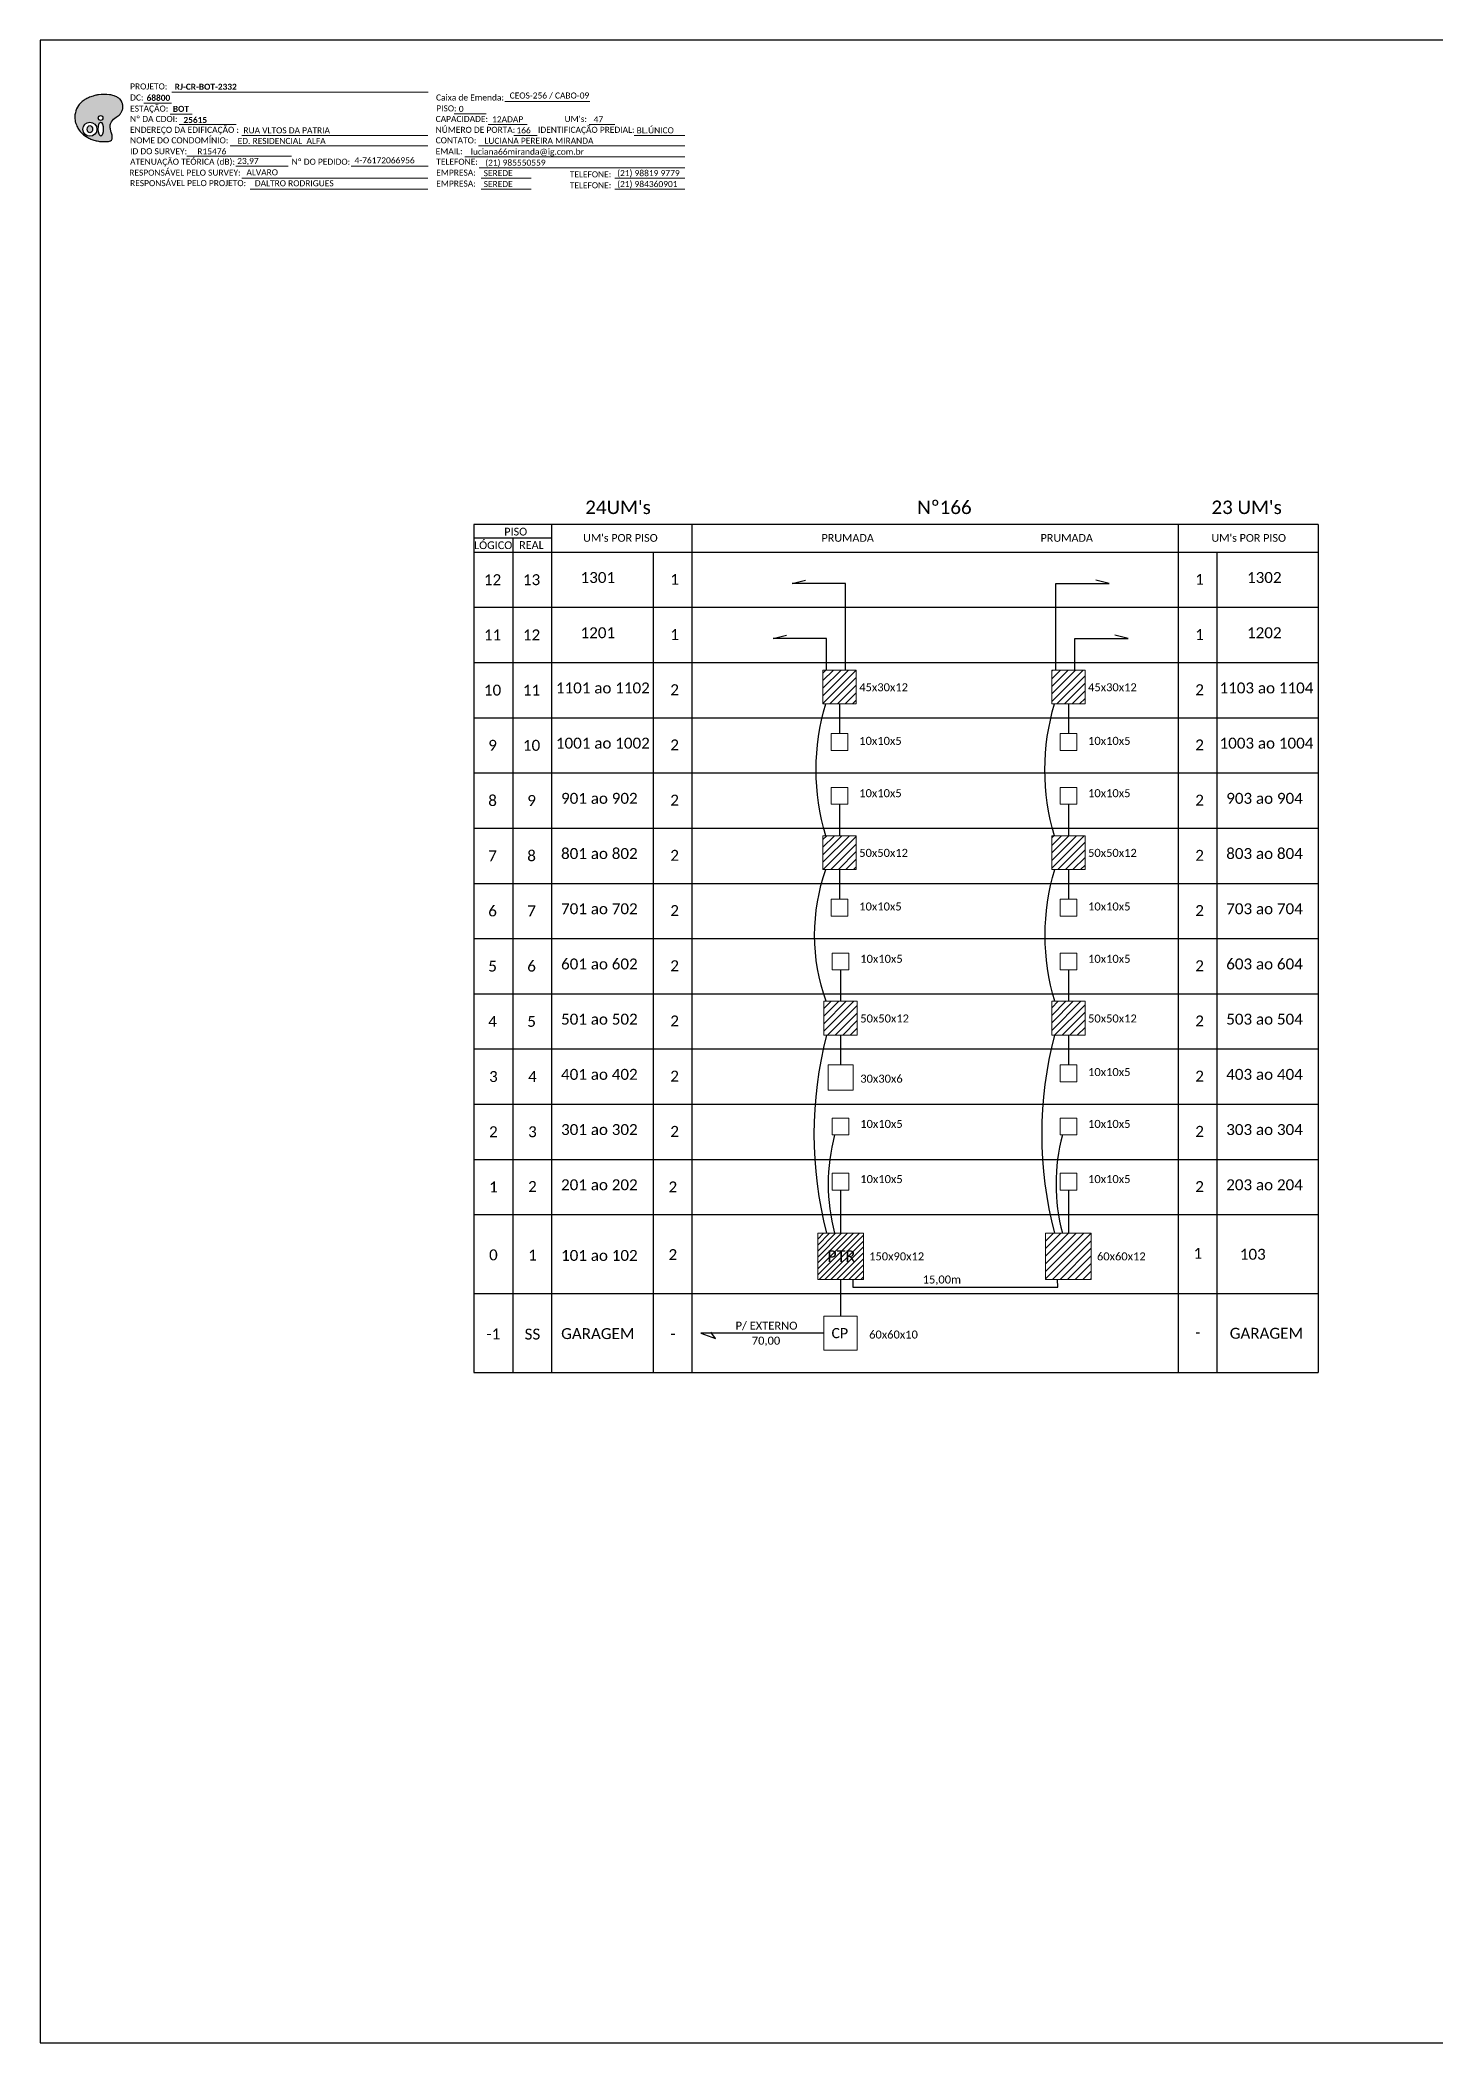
# Model space of a CAD drawing. Header units: metres. Extents: x -1286 to 457, y -500 to 94.
# Drawn here: x -384 to 30, y -500 to 94 of the extents above; entities that cross this region are included whole.
import ezdxf
from ezdxf.enums import TextEntityAlignment as Align

# ---------------------------------------------------------------- set-up
doc = ezdxf.new("R2010")
doc.units = ezdxf.units.M
doc.styles.add('WMF-Calibri0', font='calibri.ttf')
doc.styles.add('WMF-Calibri1', font='calibrib.ttf')
pattern_1 = [(45, (-202.8683, -111.914), (-1.122532, 1.122532), [])]

# ---------------------------------------------------------------- blocks, each defined once
blk = doc.blocks.new('OI')
h = blk.add_hatch(color=40)
edge = h.paths.add_edge_path()
edge.add_spline(control_points=[(4.35, -0.67), (3.92, -0.99), (3.26, -1.5), (2.81, -2.59), (2.9, -3.5), (3.06, -4.27), (3.31, -4.85), (3.37, -5.39), (3.4, -5.88), (3.2, -6.4), (2.54, -6.61), (1.65, -6.63), (0.55, -6.67), (-0.56, -6.42), (-1.61, -6.14), (-2.77, -5.61), (-3.92, -4.77), (-4.89, -3.7), (-5.34, -2.65), (-5.6, -1.94), (-5.85, -0.96), (-5.71, 0.47), (-5.1, 2.02), (-4.14, 3.02), (-3.3, 3.61), (-2.37, 4.16), (-1.36, 4.44), (-0.56, 4.7), (0.79, 4.85), (2.24, 4.97), (3.79, 4.57), (4.67, 4.21), (5.44, 3.65), (5.76, 2.99), (6.03, 2.21), (6.01, 1.46), (5.72, 0.64), (5.31, 0.08), (4.88, -0.38), (4.51, -0.55), (4.35, -0.67)], knot_values=[0, 0, 0, 0, 1.60434, 2.417191, 3.427595, 4.282808, 4.776746, 5.304182, 5.888771, 6.258406, 6.858137, 7.79129, 8.986195, 10.124242, 11.187857, 12.242908, 13.953784, 15.414161, 16.515391, 17.349188, 17.675853, 19.552021, 21.515531, 22.568638, 23.63245, 24.621084, 25.782718, 26.745347, 27.142653, 29.870543, 31.004649, 31.921532, 32.709589, 33.801391, 34.042471, 35.192333, 35.971461, 36.628871, 37.254359, 37.836911, 37.836911, 37.836911, 37.836911], degree=3, periodic=0)
h.paths.add_polyline_path([(1.13, -0.87, -1), (-0.04, -0.87, -1)], flags=16)
edge = h.paths.add_edge_path(flags=16)
edge.add_ellipse((0.56, -3.59), major_axis=(-0.02, 1.71), ratio=0.361305, start_angle=0, end_angle=360)
h.paths.add_polyline_path([(-0.36, -3.62, -1), (-3.8, -3.62, -1)], flags=16)
edge = h.paths.add_edge_path(flags=0)
edge.add_ellipse((-2.08, -3.62), major_axis=(0, 0.885), ratio=0.758294, start_angle=0, end_angle=360)
at = {"color": 40}
for centre, radius in [((-2.08, -3.62), 1.72), ((0.54, -0.87), 0.587)]:
    blk.add_circle(centre, radius, dxfattribs=at)
blk.add_ellipse((-2.08, -3.62), major_axis=(0, 0.885), ratio=0.758294, start_param=-3.141592653589792, end_param=3.141592653589792, dxfattribs=at)
blk.add_ellipse((0.56, -3.59), major_axis=(-0.02, 1.71), ratio=0.361305, dxfattribs=at)
at = {"color": 40, "start_tangent": (-0.800898, -0.598801), "end_tangent": (-0.800898, -0.598801)}
blk.add_spline([(4.35, -0.67), (3.2, -1.78), (2.9, -2.54), (2.92, -3.55), (3.12, -4.38), (3.28, -4.85), (3.37, -5.37), (3.35, -5.95), (3.2, -6.29), (2.66, -6.55), (1.73, -6.63), (0.54, -6.62), (-0.58, -6.41), (-1.6, -6.11), (-2.56, -5.67), (-3.95, -4.67), (-4.89, -3.56), (-5.37, -2.56), (-5.64, -1.78), (-5.72, -1.46), (-5.63, 0.42), (-4.84, 2.22), (-4.13, 2.99), (-3.27, 3.62), (-2.4, 4.09), (-1.3, 4.47), (-0.37, 4.72), (0.02, 4.77), (2.75, 4.8), (3.85, 4.53), (4.69, 4.16), (5.31, 3.68), (5.85, 2.73), (5.93, 2.5), (5.94, 1.35), (5.67, 0.62), (5.29, 0.08), (4.84, -0.36), (4.35, -0.67)], degree=3, dxfattribs=at)

msp = doc.modelspace()

# ---------------------------------------------------------------- hatches: boundary and pattern name
h = msp.add_hatch()
h.set_pattern_fill('LINE', color=1, scale=0.5, angle=45)
h.set_pattern_definition([(45, (-202.8683, -92.9397), (-1.122532, 1.122532), [])])
h.paths.add_polyline_path([(-151.83, -151.81), (-141.93, -151.81), (-141.93, -141.77), (-151.83, -141.77)])
h.paths.add_polyline_path([(-151.83, -92.65), (-151.83, -102.69), (-141.93, -102.69), (-141.93, -92.65)])
h.paths.add_polyline_path([(-83.95, -102.69), (-74.05, -102.69), (-74.05, -92.65), (-83.95, -92.65)])
h.paths.add_polyline_path([(-74.05, -141.77), (-83.95, -141.77), (-83.95, -151.81), (-74.05, -151.81)])
h = msp.add_hatch()
h.set_pattern_fill('LINE', color=1, scale=0.5, angle=45)
h.set_pattern_definition(pattern_1)
h.paths.add_polyline_path([(-151.53, -190.89), (-151.53, -200.93), (-141.63, -200.93), (-141.63, -190.89)])
h.paths.add_polyline_path([(-83.95, -200.93), (-74.05, -200.93), (-74.05, -190.89), (-83.95, -190.89)])
h = msp.add_hatch()
h.set_pattern_fill('ANSI31', color=1, scale=10, style=0)
h.set_pattern_definition([(45, (-764.9853, -657.3686), (-0.8838835, 0.8838835), [])])
h.paths.add_polyline_path([(-153.37, -273.4), (-139.79, -273.4), (-139.79, -259.65), (-153.37, -259.65)])
h.paths.add_polyline_path([(-151.36, -269.05), (-141.28, -269.05), (-141.28, -263.9), (-151.36, -263.9)], flags=24)
h = msp.add_hatch()
h.set_pattern_fill('LINE', color=1, scale=0.5, angle=45)
h.set_pattern_definition(pattern_1)
h.paths.add_polyline_path([(-72.22, -273.4), (-72.22, -259.65), (-85.79, -259.65), (-85.79, -273.4)])

# ---------------------------------------------------------------- linework, layer by layer
msp.add_lwpolyline([(-384.06, -499.81), (456.94, -499.81), (456.94, 94.19), (-384.06, 94.19)], close=True)
at = {"color": 7, "lineweight": 0}
for points in [[(-344.93, 78.79), (-268.95, 78.79)], [(-353.25, 75.52), (-345.09, 75.52)], [(-345.46, 72.24), (-338.91, 72.24)], [(-261.18, 72.28), (-251.7, 72.28)], [(-246.14, 76.01), (-221, 76.01)], [(-342.8, 69.17), (-325.83, 69.17)], [(-324.23, 65.93), (-268.98, 65.93)], [(-251.13, 69.17), (-239.51, 69.17)], [(-243.55, 65.93), (-236.6, 65.93)], [(-221.19, 69.17), (-213.52, 69.17)], [(-207.85, 65.93), (-192.82, 65.93)], [(-340.48, 59.75), (-309.44, 59.75)], [(-327.64, 62.82), (-268.98, 62.82)], [(-258.05, 59.58), (-192.79, 59.58)], [(-254.02, 62.82), (-192.79, 62.82)], [(-325.95, 56.79), (-310.44, 56.79)], [(-291.72, 56.79), (-268.95, 56.79)], [(-253.77, 56.34), (-192.79, 56.34)], [(-324.23, 53.23), (-268.98, 53.23)], [(-321.74, 49.99), (-268.98, 49.99)], [(-253.16, 53.23), (-238.36, 53.23)], [(-253.16, 49.99), (-238.36, 49.99)], [(-213.56, 53.23), (-192.79, 53.23)], [(-213.56, 49.99), (-192.79, 49.99)]]:
    msp.add_lwpolyline(points, dxfattribs=at)
at = {"color": 0}
for points in [[(-4.86, -49.44), (-255.35, -49.44)], [(-232.21, -53.55), (-255.35, -53.55)]]:
    msp.add_lwpolyline(points, dxfattribs=at)
for points in [[(-255.35, -49.44), (-255.35, -57.67)], [(-232.21, -57.67), (-232.21, -49.44)], [(-190.62, -57.67), (-190.62, -49.44)], [(-46.45, -49.44), (-46.45, -57.67)], [(-4.86, -49.44), (-4.86, -57.67)], [(-255.35, -57.67), (-4.86, -57.67)], [(-255.35, -57.67), (-4.86, -57.67)], [(-255.35, -57.67), (-4.86, -57.67)], [(-255.35, -57.67), (-255.35, -300.99)], [(-255.35, -57.67), (-4.86, -57.67)], [(-255.35, -57.67), (-4.86, -57.67)], [(-255.35, -57.67), (-4.86, -57.67)], [(-255.35, -57.67), (-4.86, -57.67)], [(-243.78, -53.55), (-243.78, -57.67)], [(-243.78, -57.67), (-243.78, -300.99)], [(-232.21, -300.99), (-232.21, -57.67)], [(-202.19, -57.67), (-202.19, -300.99)], [(-190.62, -300.99), (-190.62, -57.67)], [(-46.45, -57.67), (-46.45, -300.99)], [(-34.88, -300.99), (-34.88, -57.67)], [(-4.86, -57.67), (-4.86, -300.99)], [(-255.35, -74.04), (-4.86, -74.04)], [(-255.35, -74.04), (-4.86, -74.04)], [(-255.35, -90.41), (-4.86, -90.41)], [(-255.35, -90.41), (-4.86, -90.41)], [(-255.35, -106.78), (-4.86, -106.78)], [(-255.35, -106.78), (-4.86, -106.78)], [(-255.35, -123.15), (-4.86, -123.15)], [(-255.35, -123.15), (-4.86, -123.15)], [(-255.35, -139.52), (-4.86, -139.52)], [(-255.35, -155.9), (-4.86, -155.9)], [(-255.35, -172.27), (-4.86, -172.27)], [(-255.35, -188.64), (-4.86, -188.64)], [(-255.35, -205.01), (-4.86, -205.01)], [(-255.35, -221.38), (-4.86, -221.38)], [(-255.35, -237.76), (-4.86, -237.76)], [(-255.35, -254.13), (-4.86, -254.13)], [(-255.35, -277.56), (-4.86, -277.56)], [(-255.35, -300.99), (-4.86, -300.99)]]:
    msp.add_lwpolyline(points)
at = {"color": 3}
for points in [[(-145.13, -92.65), (-145.13, -66.94), (-160.94, -66.94), (-157.01, -65.97)], [(-82.72, -92.65), (-82.72, -66.94), (-66.91, -66.94), (-70.85, -65.97)], [(-150.8, -92.65), (-150.8, -83.31), (-166.6, -83.31), (-162.67, -82.34)], [(-77.06, -92.65), (-77.06, -83.31), (-61.25, -83.31), (-65.18, -82.34)], [(-146.88, -102.69), (-146.88, -111.53)], [(-79, -102.69), (-79, -111.53)], [(-146.88, -132.46), (-146.88, -141.77)], [(-79, -132.46), (-79, -141.77)], [(-146.88, -151.81), (-146.88, -160.64)], [(-79, -151.81), (-79, -160.64)], [(-146.58, -181.58), (-146.58, -190.89)], [(-79, -181.58), (-79, -190.89)], [(-146.58, -200.93), (-146.58, -209.76)], [(-79, -200.93), (-79, -209.76)], [(-146.58, -246.91), (-146.58, -259.65)], [(-79, -246.91), (-79, -259.65)], [(-142.99, -273.4), (-142.99, -275.65), (-82.14, -275.65), (-82.19, -273.4)]]:
    msp.add_lwpolyline(points, dxfattribs=at)
at = {"color": 1, "lineweight": 0}
for points in [[(-141.93, -92.65), (-151.83, -92.65), (-151.83, -102.69), (-141.93, -102.69)], [(-74.05, -92.65), (-83.95, -92.65), (-83.95, -102.69), (-74.05, -102.69)], [(-141.93, -141.77), (-151.83, -141.77), (-151.83, -151.81), (-141.93, -151.81)], [(-74.05, -141.77), (-83.95, -141.77), (-83.95, -151.81), (-74.05, -151.81)], [(-141.63, -190.89), (-151.53, -190.89), (-151.53, -200.93), (-141.63, -200.93)], [(-74.05, -190.89), (-83.95, -190.89), (-83.95, -200.93), (-74.05, -200.93)], [(-153.37, -259.65), (-139.79, -259.65), (-139.79, -273.4), (-153.37, -273.4)], [(-85.79, -259.65), (-72.22, -259.65), (-72.22, -273.4), (-85.79, -273.4)], [(-141.64, -284.29), (-151.55, -284.29), (-151.55, -294.33), (-141.64, -294.33)]]:
    msp.add_lwpolyline(points, close=True, dxfattribs=at)
at = {"color": 3}
for points in [[(-150.99, -141.77, -0.1461), (-150.98, -102.64)], [(-83.11, -141.77, -0.1461), (-83.1, -102.64)], [(-150.85, -190.89, -0.172663), (-150.93, -151.75)], [(-83.06, -190.89, -0.1461), (-83.05, -151.75)], [(-150.73, -200.93, 0.127566), (-150.73, -259.65)], [(-83.15, -200.93, 0.127566), (-83.15, -259.65)], [(-148.37, -230.53, 0.129672), (-148.36, -259.65)], [(-80.79, -230.53, 0.129672), (-80.78, -259.65)]]:
    msp.add_lwpolyline(points, format="xyb", dxfattribs=at)
at = {"lineweight": 0}
for points in [[(-144.41, -111.48), (-149.36, -111.48), (-149.36, -116.5), (-144.41, -116.5)], [(-76.53, -111.48), (-81.48, -111.48), (-81.48, -116.5), (-76.53, -116.5)], [(-144.41, -127.44), (-149.36, -127.44), (-149.36, -132.46), (-144.41, -132.46)], [(-76.53, -127.44), (-81.48, -127.44), (-81.48, -132.46), (-76.53, -132.46)], [(-144.41, -160.6), (-149.36, -160.6), (-149.36, -165.62), (-144.41, -165.62)], [(-76.53, -160.6), (-81.48, -160.6), (-81.48, -165.62), (-76.53, -165.62)], [(-144.1, -176.56), (-149.06, -176.56), (-149.06, -181.58), (-144.1, -181.58)], [(-76.53, -176.56), (-81.48, -176.56), (-81.48, -181.58), (-76.53, -181.58)], [(-142.87, -209.71), (-150.29, -209.71), (-150.29, -217.24), (-142.87, -217.24)], [(-76.53, -209.71), (-81.48, -209.71), (-81.48, -214.73), (-76.53, -214.73)], [(-144.1, -225.51), (-149.06, -225.51), (-149.06, -230.53), (-144.1, -230.53)], [(-76.53, -225.51), (-81.48, -225.51), (-81.48, -230.53), (-76.53, -230.53)], [(-144.1, -241.89), (-149.06, -241.89), (-149.06, -246.91), (-144.1, -246.91)], [(-76.53, -241.89), (-81.48, -241.89), (-81.48, -246.91), (-76.53, -246.91)]]:
    msp.add_lwpolyline(points, close=True, dxfattribs=at)
at = {"color": 1}
for points in [[(-146.58, -273.4), (-146.6, -284.29)], [(-188.06, -289.29), (-183.65, -290.88)], [(-151.55, -289.31), (-174.06, -289.31), (-188.06, -289.29)], [(-183.65, -290.88), (-185.05, -289.05)]]:
    msp.add_lwpolyline(points, dxfattribs=at)

# ---------------------------------------------------------------- block references
at = {"color": 7, "xscale": 1.213923925163967, "yscale": 1.213923925163967, "zscale": 1.213923925163967, "rotation": 0.1532896023949059}
msp.add_blockref('OI', (-366.75, 72.14), dxfattribs=at)

# ---------------------------------------------------------------- texts
at = {"color": 7, "lineweight": 0, "style": 'WMF-Calibri0'}
for s, height, p in [('DC:', 1.793, (-357.33, 76.26)), ('PROJETO:', 1.793, (-357.33, 79.54)), ('Caixa de Emenda:', 1.7927, (-266.59, 76.26)), ('ESTAÇÃO:', 1.793, (-357.35, 72.98)), ('Nº DA CDOI:', 1.7927, (-357.35, 69.91)), ('CAPACIDADE:', 1.7927, (-266.7, 69.91)), ('PISO:', 1.793, (-266.52, 73.03)), ("UM's:", 1.793, (-228.46, 69.91)), ('ENDEREÇO DA EDIFICAÇÃO :', 1.7927, (-357.35, 66.68)), ('NOME DO CONDOMÍNIO:', 1.7927, (-357.35, 63.56)), ('CONTATO:', 1.793, (-266.7, 63.56)), ('NÚMERO DE PORTA:', 1.7927, (-266.7, 66.68)), ('IDENTIFICAÇÃO PREDIAL:', 1.7927, (-236.33, 66.68)), ('ATENUAÇÃO TEÓRICA (dB):', 1.7927, (-357.35, 57.21)), ('ID DO SURVEY:', 1.7927, (-357.35, 60.33)), ('EMAIL:', 1.793, (-266.7, 60.33)), ('RESPONSÁVEL PELO SURVEY:', 1.7927, (-357.59, 53.98)), ('Nº DO PEDIDO:', 1.7927, (-309.43, 57.21)), ('TELEFONE:', 1.793, (-266.52, 57.21)), ('EMPRESA:', 1.793, (-266.52, 53.98)), ('TELEFONE:', 1.793, (-226.92, 53.47)), ('RESPONSÁVEL PELO PROJETO:', 1.7927, (-357.35, 50.87)), ('EMPRESA:', 1.793, (-266.52, 50.74)), ('TELEFONE:', 1.793, (-226.92, 50.24))]:
    msp.add_text(s, height=height, dxfattribs=at).set_placement(p)
at = {"color": 7}
for s, height, style, p in [('68800', 1.793, 'WMF-Calibri1', (-352.45, 76.17)), ('RJ-CR-BOT-2332', 1.7927, 'WMF-Calibri1', (-344.13, 79.45)), ('CEOS-256 / CABO-09', 1.7927, 'WMF-Calibri0', (-244.74, 76.85)), ('BOT', 1.793, 'WMF-Calibri1', (-344.67, 72.89)), ('0', 1.79, 'WMF-Calibri0', (-259.83, 72.88)), ('12ADAP', 1.793, 'WMF-Calibri0', (-249.96, 69.79)), ('47', 1.793, 'WMF-Calibri0', (-219.84, 69.77)), ('RUA VLTOS DA PATRIA', 1.7927, 'WMF-Calibri0', (-323.72, 66.52)), ('166', 1.793, 'WMF-Calibri0', (-242.73, 66.53)), ('BL.ÚNICO', 1.793, 'WMF-Calibri0', (-207.09, 66.53)), ('R15476', 1.793, 'WMF-Calibri0', (-337.39, 60.28)), ('ED. RESIDENCIAL  ALFA', 1.7927, 'WMF-Calibri0', (-325.44, 63.39)), ('4-76172066956', 1.7927, 'WMF-Calibri0', (-290.77, 57.62)), ('luciana66miranda@ig.com.br', 1.7927, 'WMF-Calibri0', (-256.28, 60.18)), ('LUCIANA PEREIRA MIRANDA', 1.7927, 'WMF-Calibri0', (-252.24, 63.42)), ('23,97', 1.793, 'WMF-Calibri0', (-325.57, 57.45)), ('ALVARO', 1.793, 'WMF-Calibri0', (-322.83, 54.07)), ('SEREDE', 1.793, 'WMF-Calibri0', (-252.46, 53.83)), ('(21) 985550559', 1.7927, 'WMF-Calibri0', (-251.99, 56.94)), ('(21) 98819 9779', 1.7927, 'WMF-Calibri0', (-212.85, 53.83)), ('DALTRO RODRIGUES', 1.7927, 'WMF-Calibri0', (-320.34, 50.83)), ('SEREDE', 1.793, 'WMF-Calibri0', (-252.46, 50.59)), ('(21) 984360901', 1.7927, 'WMF-Calibri0', (-212.85, 50.59)), ('1301', 3.24, 'WMF-Calibri0', (-223.71, -66.82)), ('1302', 3.24, 'WMF-Calibri0', (-26, -66.82)), ('1201', 3.24, 'WMF-Calibri0', (-223.71, -83.2)), ('1202', 3.24, 'WMF-Calibri0', (-26, -83.2)), ('1101 ao 1102', 3.24, 'WMF-Calibri0', (-231.02, -99.57)), ('45x30x12', 2.373, 'WMF-Calibri0', (-141.04, -98.94)), ('45x30x12', 2.373, 'WMF-Calibri0', (-73.16, -98.94)), ('1103 ao 1104', 3.24, 'WMF-Calibri0', (-34.16, -99.57)), ('1001 ao 1002', 3.24, 'WMF-Calibri0', (-231.02, -115.94)), ('10x10x5', 2.373, 'WMF-Calibri0', (-141.04, -114.83)), ('10x10x5', 2.373, 'WMF-Calibri0', (-73.16, -114.83)), ('1003 ao 1004', 3.24, 'WMF-Calibri0', (-34.16, -115.94)), ('901 ao 902', 3.24, 'WMF-Calibri0', (-229.5, -132.31)), ('10x10x5', 2.373, 'WMF-Calibri0', (-141.04, -130.35)), ('10x10x5', 2.373, 'WMF-Calibri0', (-73.16, -130.35)), ('903 ao 904', 3.24, 'WMF-Calibri0', (-32.17, -132.31)), ('801 ao 802', 3.24, 'WMF-Calibri0', (-229.5, -148.68)), ('50x50x12', 2.373, 'WMF-Calibri0', (-141.04, -148.05)), ('50x50x12', 2.373, 'WMF-Calibri0', (-73.16, -148.05)), ('803 ao 804', 3.24, 'WMF-Calibri0', (-32.17, -148.68)), ('701 ao 702', 3.24, 'WMF-Calibri0', (-229.5, -165.06)), ('10x10x5', 2.373, 'WMF-Calibri0', (-141.04, -163.95)), ('10x10x5', 2.373, 'WMF-Calibri0', (-73.16, -163.95)), ('703 ao 704', 3.24, 'WMF-Calibri0', (-32.17, -165.06)), ('601 ao 602', 3.24, 'WMF-Calibri0', (-229.5, -181.43)), ('10x10x5', 2.373, 'WMF-Calibri0', (-140.74, -179.47)), ('10x10x5', 2.373, 'WMF-Calibri0', (-73.16, -179.47)), ('603 ao 604', 3.24, 'WMF-Calibri0', (-32.17, -181.43)), ('501 ao 502', 3.24, 'WMF-Calibri0', (-229.5, -197.8)), ('50x50x12', 2.373, 'WMF-Calibri0', (-140.74, -197.17)), ('50x50x12', 2.373, 'WMF-Calibri0', (-73.16, -197.17)), ('503 ao 504', 3.24, 'WMF-Calibri0', (-32.17, -197.8)), ('401 ao 402', 3.24, 'WMF-Calibri0', (-229.5, -214.17)), ('30x30x6', 2.373, 'WMF-Calibri0', (-140.74, -215.01)), ('10x10x5', 2.373, 'WMF-Calibri0', (-73.16, -213.06)), ('403 ao 404', 3.24, 'WMF-Calibri0', (-32.17, -214.17)), ('301 ao 302', 3.24, 'WMF-Calibri0', (-229.5, -230.54)), ('10x10x5', 2.373, 'WMF-Calibri0', (-140.74, -228.43)), ('10x10x5', 2.373, 'WMF-Calibri0', (-73.16, -228.43)), ('303 ao 304', 3.24, 'WMF-Calibri0', (-32.17, -230.54)), ('10x10x5', 2.373, 'WMF-Calibri0', (-140.74, -244.8)), ('10x10x5', 2.373, 'WMF-Calibri0', (-73.16, -244.8)), ('201 ao 202', 3.24, 'WMF-Calibri0', (-229.5, -246.92)), ('203 ao 204', 3.24, 'WMF-Calibri0', (-32.17, -246.92)), ('101 ao 102', 3.24, 'WMF-Calibri0', (-229.5, -267.87)), ('PTR', 3.433, 'WMF-Calibri0', (-150.5, -268.18)), ('150x90x12', 2.373, 'WMF-Calibri0', (-138.1, -267.72)), ('60x60x12', 2.373, 'WMF-Calibri0', (-70.52, -267.72)), ('103', 3.24, 'WMF-Calibri0', (-28.14, -267.53)), ('15,00m', 2.373, 'WMF-Calibri0', (-122.23, -274.58)), ('GARAGEM', 3.24, 'WMF-Calibri0', (-229.47, -291.06)), ('P/ EXTERNO', 2.373, 'WMF-Calibri0', (-177.73, -288.27)), ('70,00', 2.373, 'WMF-Calibri0', (-172.91, -292.71)), ('CP', 3, 'WMF-Calibri0', (-149.26, -290.79)), ('60x60x10', 2.373, 'WMF-Calibri0', (-138.1, -290.9)), ('GARAGEM', 3.24, 'WMF-Calibri0', (-31.14, -290.96))]:
    msp.add_text(s, height=height, dxfattribs=dict(at, style=style)).set_placement(p)
at = {"color": 7, "style": 'WMF-Calibri1'}
msp.add_text('25615', height=1.793, dxfattribs=at).set_placement((-338.01, 69.6), align=Align.CENTER)
at = {"color": 0, "style": 'WMF-Calibri0'}
for s, height, p in [("24UM's", 4, (-222.32, -46.38)), ('Nº166', 4, (-123.84, -46.38)), ("23 UM's", 4, (-36.57, -46.38)), ('     PISO', 2.3, (-250.39, -52.74)), ("UM's POR PISO", 2.3, (-222.96, -54.6)), ('PRUMADA', 2.3, (-152.23, -54.6)), ('PRUMADA', 2.3, (-87.24, -54.6)), ("UM's POR PISO", 2.3, (-36.57, -54.6)), ('  LÓGICO', 2.3, (-256.93, -56.77)), ('    REAL', 2.3, (-245.17, -56.72))]:
    msp.add_text(s, height=height, dxfattribs=at).set_placement(p)
at = {"color": 7, "style": 'WMF-Calibri0'}
for tag, flags, p in [('12', 4, (-249.81, -65.85)), ('13', 4, (-238.24, -65.85)), ('1', 4, (-195.81, -65.74)), ('1', 4, (-40.08, -65.74)), ('11', 4, (-249.81, -82.22)), ('12', 4, (-238.24, -82.22)), ('1', 4, (-195.81, -82.11)), ('1', 4, (-40.08, -82.11)), ('10', 4, (-249.81, -98.59)), ('11', 4, (-238.24, -98.59)), ('2', 4, (-195.81, -98.48)), ('2', 4, (-40.08, -98.48)), ('9', 4, (-249.81, -114.97)), ('10', 4, (-238.24, -114.97)), ('2', 4, (-195.81, -114.85)), ('2', 4, (-40.08, -114.85)), ('8', 4, (-249.81, -131.34)), ('9', 4, (-238.24, -131.34)), ('2', 4, (-195.81, -131.23)), ('2', 4, (-40.08, -131.23)), ('7', 4, (-249.81, -147.71)), ('8', 4, (-238.24, -147.71)), ('2', 4, (-195.81, -147.6)), ('2', 4, (-40.08, -147.6)), ('6', 4, (-249.81, -164.08)), ('7', 4, (-238.24, -164.08)), ('2', 4, (-195.81, -163.97)), ('2', 4, (-40.08, -163.97)), ('5', 4, (-249.81, -180.45)), ('6', 4, (-238.24, -180.45)), ('2', 4, (-195.81, -180.34)), ('2', 4, (-40.08, -180.34)), ('4', 4, (-249.81, -196.83)), ('5', 4, (-238.24, -196.83)), ('2', 4, (-195.81, -196.71)), ('2', 4, (-40.08, -196.71)), ('3', 4, (-249.57, -213.2)), ('4', 4, (-237.99, -213.2)), ('2', 4, (-195.81, -213.08)), ('2', 4, (-40.08, -213.08)), ('2', 4, (-249.57, -229.57)), ('3', 4, (-237.99, -229.57)), ('2', 4, (-195.81, -229.46)), ('2', 4, (-40.08, -229.46)), ('1', 4, (-249.57, -245.94)), ('2', 12, (-237.99, -245.82)), ('2', 4, (-196.33, -245.94)), ('2', 4, (-40.08, -245.83)), ('0', 4, (-249.57, -266.08)), ('1', 12, (-237.99, -266.15)), ('2', 4, (-196.33, -266.01)), ('1', 4, (-40.6, -265.63)), ('-1', 4, (-249.57, -289.51)), ('SS', 12, (-237.99, -289.58)), ('-', 4, (-196.33, -289.43)), ('-', 4, (-40.6, -289.06))]:
    msp.add_attdef(tag, text='XX', height=3.24, dxfattribs=dict(at, flags=flags)).set_placement(p, align=Align.MIDDLE_CENTER)

doc.saveas('drawing.dxf')
